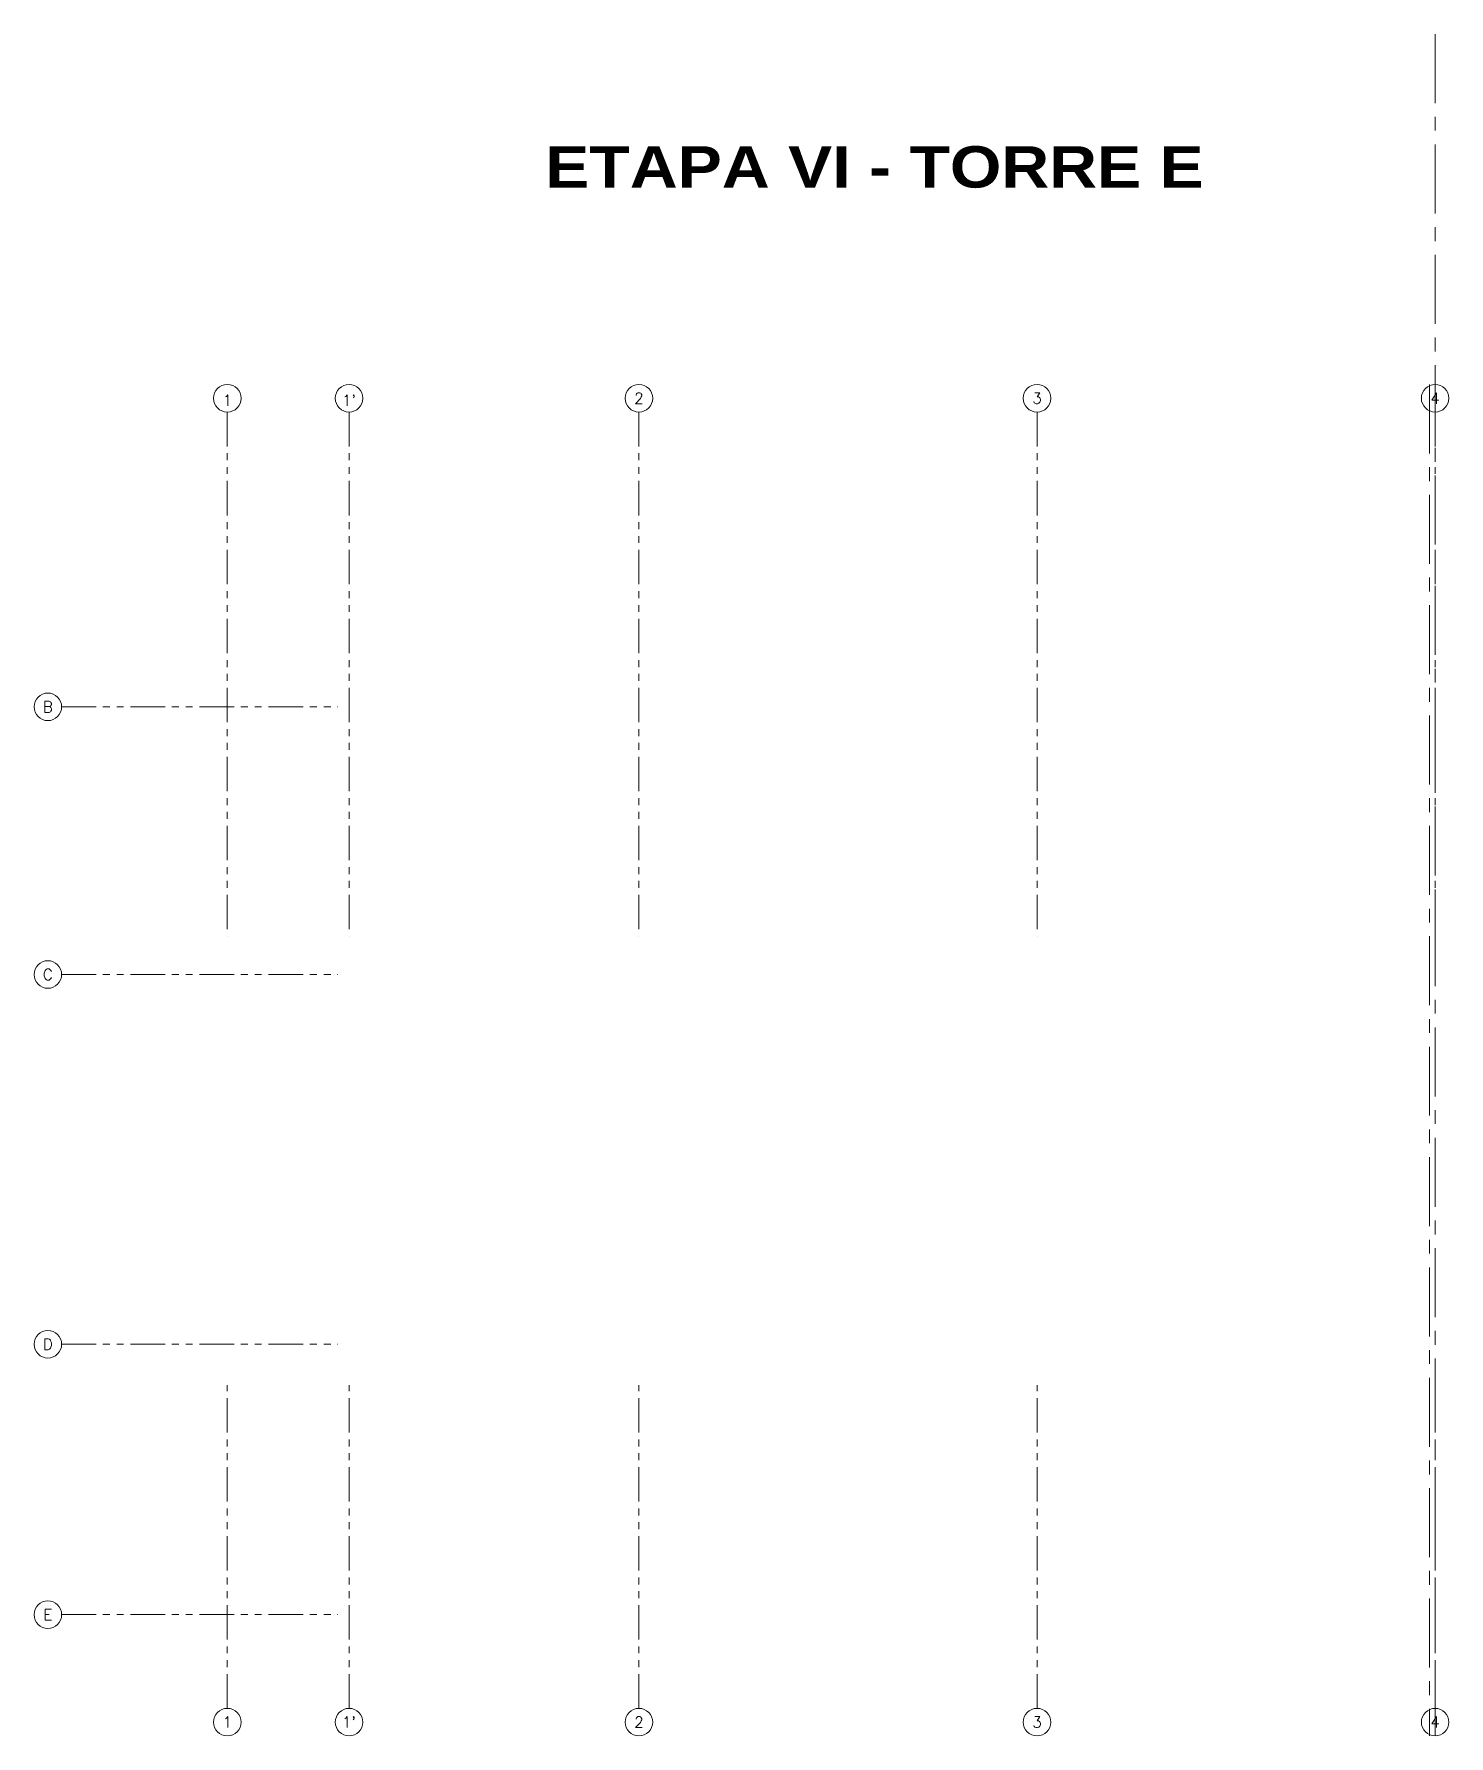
# Model space of a CAD drawing. Header units: millimetres. Extents: x 2085 to 2829, y 1347 to 1643.
# Drawn here: x 2109.75 to 2135.38, y 1600.64 to 1631.48 of the extents above; entities that cross this region are included whole.
import ezdxf
from ezdxf.enums import TextEntityAlignment as Align

# ---------------------------------------------------------------- set-up
doc = ezdxf.new("R2010")
doc.units = ezdxf.units.MM
for name, pattern in [('CENTER', [2, 1.25, -0.25, 0.25, -0.25]), ('HIDDEN2', [0.1875, 0.125, -0.0625]), ('PHANTOM', [2.5, 1.25, -0.25, 0.25, -0.25, 0.25, -0.25]), ('PHANTOM2', [1.25, 0.625, -0.125, 0.125, -0.125, 0.125, -0.125])]:
    doc.linetypes.add(name, pattern=pattern)
doc.layers.add('A-EJES', color=251, linetype='PHANTOM', lineweight=9)
doc.layers.add('A-PROYECCIONES', color=251, linetype='HIDDEN2', lineweight=9)
doc.layers.add('A-ETAPAS', color=251, linetype='Continuous', lineweight=9, plot=False)
doc.styles.add('R160-75', font='ariblk.ttf', dxfattribs={"height": 0.6})
doc.styles.add('ROMANS', font='romans.shx', dxfattribs={"width": 0.8})

# ---------------------------------------------------------------- blocks, each defined once
blk = doc.blocks.new('EJES 1P')
at = {"layer": 'A-EJES', "linetype": 'PHANTOM2'}
for points in [[(-2.231, 5.345), (-2.231, -4.158)], [(-0.026, 5.345), (-0.026, -4.158)], [(5.224, 5.345), (5.224, -4.158)], [(12.434, 5.345), (12.434, -4.158)], [(19.644, 5.345), (19.644, -4.158)], [(-5.234, 0), (-0.228, 0)], [(-5.234, -4.85), (-0.228, -4.85)], [(-5.234, -11.55), (-0.228, -11.55)], [(-2.231, -18.151), (-2.231, -12.292)], [(-0.026, -18.151), (-0.026, -12.292)], [(5.224, -18.151), (5.224, -12.292)], [(12.434, -18.151), (12.434, -12.292)], [(19.644, -18.151), (19.644, -12.292)], [(-5.234, -16.45), (-0.228, -16.45)]]:
    blk.add_lwpolyline(points, dxfattribs=at)
at = {"layer": 'A-EJES', "linetype": 'Continuous'}
for centre in [(-2.231, 5.592), (-0.026, 5.592), (5.224, 5.592), (12.434, 5.592), (19.644, 5.592), (-5.481, 0), (-5.481, -4.85), (-5.481, -11.55), (-5.481, -16.45), (-2.231, -18.398), (-0.026, -18.398), (5.224, -18.398), (12.434, -18.398), (19.644, -18.398)]:
    blk.add_circle(centre, 0.25, dxfattribs=at)
at = {"layer": 'A-EJES', "linetype": 'Continuous', "style": 'ROMANS'}
for s, p in [('1', (-2.231, 5.554)), ("1'", (-0.026, 5.554)), ('2', (5.224, 5.592)), ('3', (12.434, 5.592)), ('4', (19.644, 5.592)), ('B', (-5.481, 0)), ('C', (-5.481, -4.85)), ('D', (-5.481, -11.55)), ('E', (-5.481, -16.45)), ('1', (-2.231, -18.398)), ("1'", (-0.026, -18.398)), ('2', (5.224, -18.398)), ('3', (12.434, -18.398)), ('4', (19.644, -18.398))]:
    blk.add_text(s, height=0.2, dxfattribs=at).set_placement(p, align=Align.MIDDLE_CENTER)

msp = doc.modelspace()

# ---------------------------------------------------------------- linework, layer by layer
at = {"layer": 'A-ETAPAS', "linetype": 'CENTER'}
msp.add_line((2135.126, 1631.479), (2135.126, 1600.64), dxfattribs=at)
at = {"layer": 'A-ETAPAS', "color": 4, "linetype": 'CENTER'}
msp.add_line((2135.026, 1625.13), (2135.026, 1600.64), dxfattribs=at)

# ---------------------------------------------------------------- block references
at = {"layer": 'A-PROYECCIONES'}
msp.add_blockref('EJES 1P', (2115.482, 1619.288), dxfattribs=at)

# ---------------------------------------------------------------- texts
at = {"layer": 'A-ETAPAS', "style": 'R160-75'}
msp.add_text('ETAPA VI - TORRE E', height=0.75, dxfattribs=at).set_placement((2124.972, 1628.697), align=Align.CENTER)

doc.saveas('drawing.dxf')
